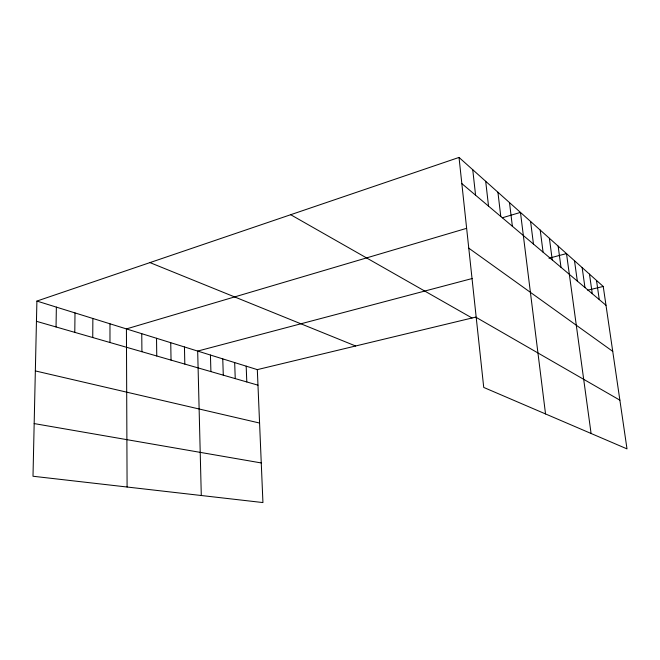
<?xml version="1.0" encoding="UTF-8"?>
<svg xmlns="http://www.w3.org/2000/svg" width="660" height="660" viewBox="0 0 660 660"><rect width="100%" height="100%" fill="white"/><g stroke="black" fill="none" stroke-linecap="round" stroke-linejoin="round"><path stroke-width="0.99" d="M109.972 342.507L109.981 323.796M92.746 337.54L92.862 318.475M74.786 332.359L75.001 312.914M56.042 326.956L56.364 307.123M36.902 301.067L33 476.248L262.936 502.565L257.317 369.625L36.902 301.067L459.022 157.435L603.24 286.457L627 448.882L483.731 387.436L459.022 157.435M465.869 228.55L126.423 328.911L127.091 487.014M502.293 217.784L520.468 212.404L545.531 413.944M472.279 278.495L197.678 351.079L201.292 495.511M548.963 258.225L566.503 253.588L591.088 433.48M257.317 369.625L475.951 317.056M587.713 290.185L603.24 286.457M34.172 423.58L261.261 462.949M35.343 370.92L259.578 423.043M36.448 321.313L257.977 385.168M149.952 262.597L355.633 345.988M290.689 214.714L472.048 317.996M476.207 317.402L619.872 400.166M468.765 248.152L612.736 351.359M461.827 183.595L605.995 305.283M596.5 280.426L599.272 299.607M589.479 274.139L592.267 293.692M582.145 267.58L584.958 287.521M574.497 260.741L577.318 281.077M558.145 246.114L560.992 267.3M549.392 238.276L552.247 259.916M540.218 230.068L543.081 252.178M530.582 221.455L533.462 244.051M509.495 202.587L512.366 226.256M497.92 192.233L500.783 216.48M485.686 181.294L488.54 206.143M472.741 169.711L475.579 195.195M246.18 366.16L246.799 381.942M234.671 362.579L235.24 378.609M222.758 358.875L223.286 375.169M210.433 355.047L210.911 371.596M184.453 346.962L184.816 364.081M170.742 342.697L171.047 360.112M156.527 338.275L156.758 355.987M141.76 333.679L141.917 351.714"/></g></svg>
